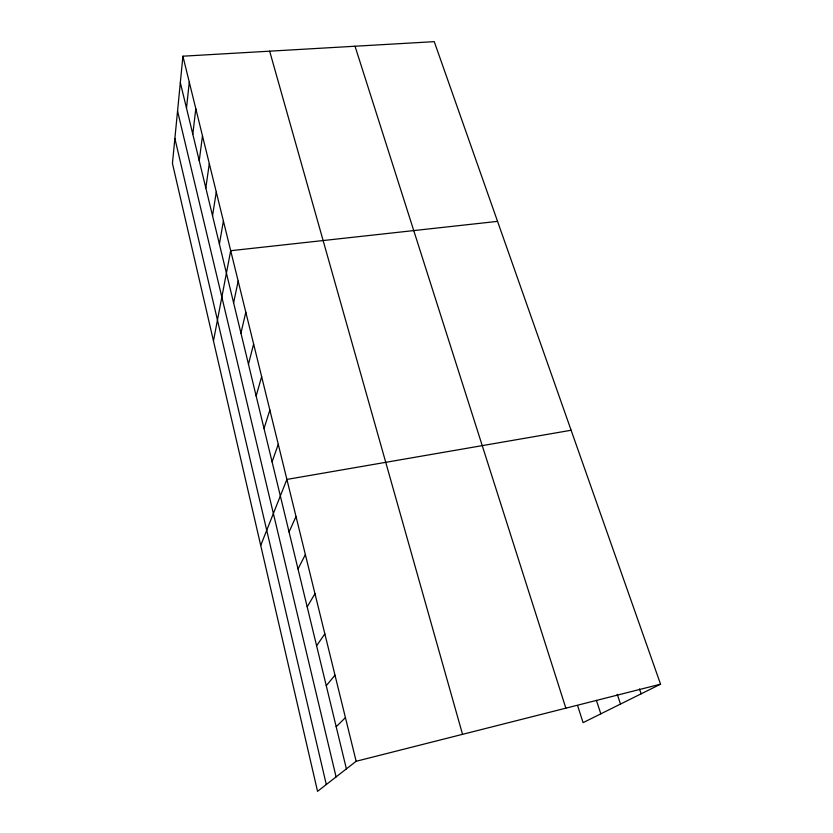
<?xml version="1.0" encoding="UTF-8"?>
<svg xmlns="http://www.w3.org/2000/svg" width="833" height="833" viewBox="0 0 833 833"><rect width="100%" height="100%" fill="white"/><g stroke="black" fill="none" stroke-linecap="round" stroke-linejoin="round"><path stroke-width="1.25" d="M182.906 56.196L172.441 163.403L317.55 791.35L356.149 761.279L660.559 684.185L434.253 41.65L182.906 56.196L356.149 761.279M186.498 108.134L189.289 82.186M192.798 134.175L195.817 108.738M199.233 160.769L202.481 135.883M205.813 187.946L209.302 163.632M212.53 215.716L216.278 192.007M219.402 244.1L223.4 221.026M213.467 340.936L230.699 250.712L497.551 221.37M233.604 302.796L238.165 281.106M240.945 333.148L245.808 312.198M248.463 364.198L253.628 344.05M256.147 395.977L261.645 376.662M264.019 428.516L269.861 410.075M272.089 461.826L278.274 444.322M260.719 545.428L286.896 479.423L571.126 430.255M289.061 531.985L296.007 516.522M298.006 568.939L305.367 554.611M307.179 606.851L314.978 593.721M316.592 645.762L324.849 633.892M326.265 685.705L335.001 675.188M336.188 726.74L345.424 717.63M660.559 684.185L583.09 722.638L577.571 705.53M639.463 688.933L641.15 693.816M617.232 694.295L620.523 704.052M596.418 700.418L600.832 713.829M355.035 46.231L565.857 708.165M269.663 51.177L462.534 734.342M180.324 82.623L346.393 768.89M177.554 111.028L336.084 776.918M174.878 138.434L326.307 784.53"/></g></svg>
